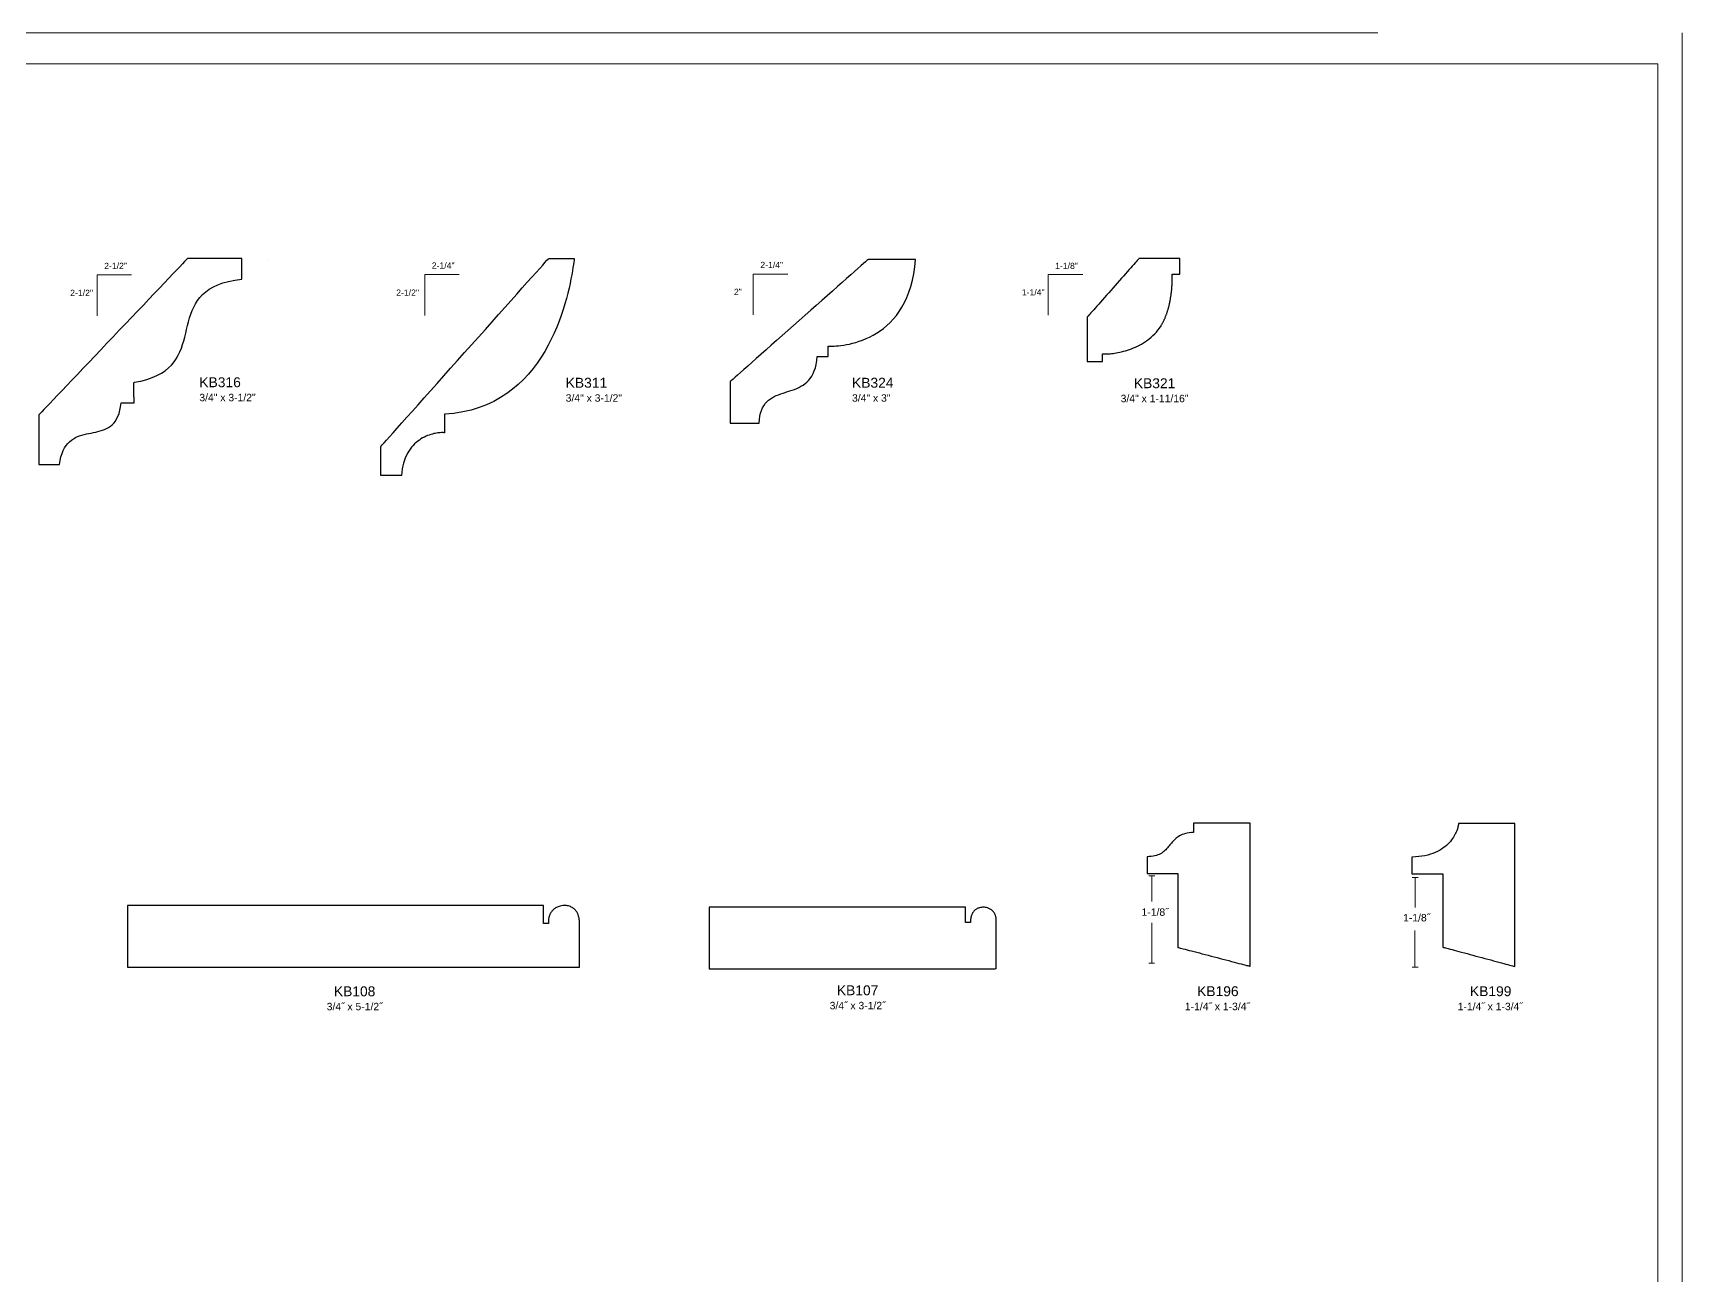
# Model space of a CAD drawing. Extents: x -7.6 to 25.2, y -9.8 to 21.1.
# Drawn here: x 5.2 to 25.2, y 5.99 to 21.06 of the extents above; entities that cross this region are included whole.
import ezdxf

# ---------------------------------------------------------------- set-up
doc = ezdxf.new("R2010")
doc.units = 0
doc.header["$MEASUREMENT"] = 0
doc.layers.add('DO NOT PLOT', color=2, linetype='Continuous', plot=False)
doc.layers.add('LAYER_1', color=7, linetype='Continuous')

# ---------------------------------------------------------------- blocks, each defined once
blk = doc.blocks.new('KB108')
at = {"flags": 128}
blk.add_lwpolyline([(0, 2.742), (0, 2.97), (0, 3.197), (0, 3.421), (0, 3.641), (0, 3.855), (0, 4.062), (0, 4.261), (0, 4.45), (0, 4.627), (0, 4.792), (0, 4.943), (0, 5.078), (0, 5.196), (0, 5.296), (0, 5.376), (0, 5.435), (0, 5.484), (-0.001, 5.484), (-0.005, 5.484), (-0.011, 5.484), (-0.019, 5.484), (-0.03, 5.484), (-0.042, 5.484), (-0.056, 5.484), (-0.071, 5.484), (-0.088, 5.484), (-0.106, 5.484), (-0.125, 5.484), (-0.146, 5.484), (-0.167, 5.484), (-0.189, 5.484), (-0.212, 5.484), (-0.235, 5.484), (-0.258, 5.484), (-0.281, 5.484), (-0.305, 5.484), (-0.328, 5.484), (-0.351, 5.484), (-0.373, 5.484), (-0.395, 5.484), (-0.417, 5.484), (-0.437, 5.484), (-0.456, 5.484), (-0.475, 5.484), (-0.491, 5.484), (-0.507, 5.484), (-0.521, 5.484), (-0.533, 5.484), (-0.543, 5.484), (-0.551, 5.484), (-0.557, 5.484), (-0.561, 5.484), (-0.562, 5.484), (-0.563, 5.484), (-0.564, 5.484), (-0.566, 5.484), (-0.569, 5.484), (-0.572, 5.484), (-0.576, 5.483), (-0.581, 5.483), (-0.586, 5.482), (-0.592, 5.481), (-0.598, 5.48), (-0.604, 5.479), (-0.611, 5.477), (-0.618, 5.475), (-0.625, 5.473), (-0.633, 5.47), (-0.641, 5.467), (-0.648, 5.464), (-0.656, 5.46), (-0.664, 5.456), (-0.672, 5.452), (-0.679, 5.447), (-0.687, 5.441), (-0.694, 5.435), (-0.701, 5.428), (-0.708, 5.421), (-0.715, 5.413), (-0.721, 5.405), (-0.726, 5.396), (-0.731, 5.386), (-0.736, 5.375), (-0.74, 5.364), (-0.744, 5.352), (-0.746, 5.34), (-0.748, 5.326), (-0.75, 5.312), (-0.75, 5.297), (-0.748, 5.281), (-0.746, 5.266), (-0.743, 5.252), (-0.739, 5.239), (-0.735, 5.227), (-0.731, 5.216), (-0.726, 5.205), (-0.72, 5.195), (-0.714, 5.186), (-0.708, 5.178), (-0.701, 5.17), (-0.694, 5.162), (-0.687, 5.156), (-0.68, 5.15), (-0.673, 5.144), (-0.665, 5.139), (-0.658, 5.135), (-0.65, 5.131), (-0.643, 5.127), (-0.636, 5.124), (-0.628, 5.121), (-0.621, 5.119), (-0.614, 5.117), (-0.608, 5.115), (-0.601, 5.113), (-0.595, 5.112), (-0.59, 5.111), (-0.584, 5.111), (-0.58, 5.11), (-0.575, 5.11), (-0.572, 5.109), (-0.568, 5.109), (-0.566, 5.109), (-0.564, 5.109), (-0.563, 5.109), (-0.562, 5.109), (-0.562, 5.109), (-0.562, 5.109), (-0.562, 5.109), (-0.561, 5.109), (-0.561, 5.109), (-0.56, 5.109), (-0.559, 5.109), (-0.559, 5.109), (-0.558, 5.109), (-0.557, 5.109), (-0.556, 5.109), (-0.554, 5.109), (-0.553, 5.109), (-0.552, 5.109), (-0.551, 5.109), (-0.549, 5.109), (-0.548, 5.109), (-0.547, 5.109), (-0.546, 5.109), (-0.544, 5.109), (-0.543, 5.109), (-0.542, 5.109), (-0.541, 5.109), (-0.539, 5.109), (-0.538, 5.109), (-0.537, 5.109), (-0.536, 5.109), (-0.535, 5.109), (-0.534, 5.109), (-0.534, 5.109), (-0.533, 5.109), (-0.532, 5.109), (-0.532, 5.109), (-0.532, 5.109), (-0.531, 5.109), (-0.531, 5.109), (-0.531, 5.109), (-0.531, 5.109), (-0.531, 5.108), (-0.531, 5.107), (-0.531, 5.106), (-0.531, 5.104), (-0.531, 5.103), (-0.531, 5.101), (-0.531, 5.099), (-0.531, 5.097), (-0.531, 5.095), (-0.531, 5.093), (-0.531, 5.091), (-0.531, 5.088), (-0.531, 5.086), (-0.531, 5.083), (-0.531, 5.08), (-0.531, 5.078), (-0.531, 5.075), (-0.531, 5.073), (-0.531, 5.07), (-0.531, 5.068), (-0.531, 5.065), (-0.531, 5.063), (-0.531, 5.061), (-0.531, 5.058), (-0.531, 5.056), (-0.531, 5.054), (-0.531, 5.053), (-0.531, 5.051), (-0.531, 5.05), (-0.531, 5.049), (-0.531, 5.048), (-0.531, 5.047), (-0.531, 5.047), (-0.531, 5.047), (-0.532, 5.047), (-0.533, 5.047), (-0.536, 5.047), (-0.539, 5.047), (-0.543, 5.047), (-0.547, 5.047), (-0.553, 5.047), (-0.559, 5.047), (-0.565, 5.047), (-0.572, 5.047), (-0.58, 5.047), (-0.588, 5.047), (-0.596, 5.047), (-0.605, 5.047), (-0.614, 5.047), (-0.622, 5.047), (-0.631, 5.047), (-0.641, 5.047), (-0.65, 5.047), (-0.659, 5.047), (-0.668, 5.047), (-0.676, 5.047), (-0.685, 5.047), (-0.693, 5.047), (-0.701, 5.047), (-0.709, 5.047), (-0.716, 5.047), (-0.722, 5.047), (-0.728, 5.047), (-0.734, 5.047), (-0.738, 5.047), (-0.742, 5.047), (-0.746, 5.047), (-0.748, 5.047), (-0.749, 5.047), (-0.75, 5.047), (-0.75, 5.035), (-0.75, 5.002), (-0.75, 4.947), (-0.75, 4.874), (-0.75, 4.782), (-0.75, 4.673), (-0.75, 4.548), (-0.75, 4.41), (-0.75, 4.258), (-0.75, 4.095), (-0.75, 3.921), (-0.75, 3.738), (-0.75, 3.548), (-0.75, 3.351), (-0.75, 3.148), (-0.75, 2.942), (-0.75, 2.733), (-0.75, 2.523), (-0.75, 2.313), (-0.75, 2.104), (-0.75, 1.898), (-0.75, 1.696), (-0.75, 1.499), (-0.75, 1.308), (-0.75, 1.126), (-0.75, 0.952), (-0.75, 0.789), (-0.75, 0.637), (-0.75, 0.498), (-0.75, 0.374), (-0.75, 0.265), (-0.75, 0.173), (-0.75, 0.099), (-0.75, 0.045), (-0.75, 0.011), (-0.75, 0), (-0.748, 0), (-0.743, 0), (-0.735, 0), (-0.724, 0), (-0.711, 0), (-0.694, 0), (-0.676, 0), (-0.655, 0), (-0.633, 0), (-0.609, 0), (-0.583, 0), (-0.556, 0), (-0.527, 0), (-0.498, 0), (-0.468, 0), (-0.437, 0), (-0.406, 0), (-0.375, 0), (-0.344, 0), (-0.313, 0), (-0.282, 0), (-0.252, 0), (-0.223, 0), (-0.194, 0), (-0.167, 0), (-0.141, 0), (-0.117, 0), (-0.095, 0), (-0.074, 0), (-0.056, 0), (-0.039, 0), (-0.026, 0), (-0.015, 0), (-0.007, 0), (-0.002, 0), (0, 0), (0, 0.012), (0, 0.049), (0, 0.108), (0, 0.188), (0, 0.288), (0, 0.406), (0, 0.541), (0, 0.692), (0, 0.857), (0, 1.034), (0, 1.223), (0, 1.422), (0, 1.629), (0, 1.843), (0, 2.063), (0, 2.287), (0, 2.514)], close=True, dxfattribs=at)
blk = doc.blocks.new('KB107')
at = {"flags": 128}
blk.add_lwpolyline([(0, 3.484), (-0.001, 3.484), (-0.005, 3.484), (-0.012, 3.484), (-0.02, 3.484), (-0.031, 3.484), (-0.044, 3.484), (-0.059, 3.484), (-0.075, 3.484), (-0.093, 3.484), (-0.112, 3.484), (-0.132, 3.484), (-0.154, 3.484), (-0.176, 3.484), (-0.2, 3.484), (-0.223, 3.484), (-0.248, 3.484), (-0.272, 3.484), (-0.297, 3.484), (-0.322, 3.484), (-0.346, 3.484), (-0.37, 3.484), (-0.394, 3.484), (-0.417, 3.484), (-0.44, 3.484), (-0.461, 3.484), (-0.482, 3.484), (-0.501, 3.484), (-0.519, 3.484), (-0.535, 3.484), (-0.55, 3.484), (-0.563, 3.484), (-0.573, 3.484), (-0.582, 3.484), (-0.588, 3.484), (-0.592, 3.484), (-0.594, 3.484), (-0.594, 3.484), (-0.595, 3.484), (-0.597, 3.484), (-0.599, 3.484), (-0.601, 3.484), (-0.605, 3.484), (-0.608, 3.483), (-0.612, 3.483), (-0.617, 3.482), (-0.622, 3.481), (-0.627, 3.48), (-0.632, 3.479), (-0.638, 3.477), (-0.644, 3.476), (-0.65, 3.473), (-0.656, 3.471), (-0.662, 3.468), (-0.668, 3.465), (-0.675, 3.462), (-0.681, 3.458), (-0.687, 3.454), (-0.693, 3.449), (-0.699, 3.444), (-0.705, 3.439), (-0.711, 3.433), (-0.716, 3.426), (-0.721, 3.419), (-0.726, 3.411), (-0.731, 3.403), (-0.735, 3.394), (-0.739, 3.385), (-0.742, 3.375), (-0.745, 3.364), (-0.747, 3.353), (-0.749, 3.341), (-0.75, 3.328), (-0.749, 3.315), (-0.747, 3.303), (-0.745, 3.291), (-0.743, 3.281), (-0.739, 3.271), (-0.736, 3.261), (-0.732, 3.252), (-0.727, 3.244), (-0.722, 3.237), (-0.717, 3.229), (-0.712, 3.223), (-0.706, 3.217), (-0.7, 3.211), (-0.694, 3.206), (-0.688, 3.202), (-0.682, 3.197), (-0.675, 3.194), (-0.669, 3.19), (-0.663, 3.187), (-0.656, 3.185), (-0.65, 3.182), (-0.644, 3.18), (-0.638, 3.178), (-0.633, 3.177), (-0.627, 3.176), (-0.622, 3.175), (-0.617, 3.174), (-0.613, 3.173), (-0.608, 3.173), (-0.605, 3.172), (-0.602, 3.172), (-0.599, 3.172), (-0.597, 3.172), (-0.595, 3.172), (-0.594, 3.172), (-0.594, 3.172), (-0.594, 3.172), (-0.593, 3.172), (-0.593, 3.172), (-0.593, 3.172), (-0.592, 3.172), (-0.591, 3.172), (-0.591, 3.172), (-0.59, 3.172), (-0.589, 3.172), (-0.588, 3.172), (-0.587, 3.172), (-0.586, 3.172), (-0.584, 3.172), (-0.583, 3.172), (-0.582, 3.172), (-0.581, 3.172), (-0.579, 3.172), (-0.578, 3.172), (-0.577, 3.172), (-0.576, 3.172), (-0.574, 3.172), (-0.573, 3.172), (-0.572, 3.172), (-0.571, 3.172), (-0.569, 3.172), (-0.568, 3.172), (-0.567, 3.172), (-0.566, 3.172), (-0.566, 3.172), (-0.565, 3.172), (-0.564, 3.172), (-0.564, 3.172), (-0.563, 3.172), (-0.563, 3.172), (-0.563, 3.172), (-0.562, 3.172), (-0.562, 3.172), (-0.562, 3.171), (-0.562, 3.17), (-0.562, 3.17), (-0.562, 3.168), (-0.562, 3.167), (-0.562, 3.166), (-0.562, 3.164), (-0.562, 3.162), (-0.562, 3.16), (-0.562, 3.158), (-0.562, 3.155), (-0.562, 3.153), (-0.562, 3.151), (-0.562, 3.148), (-0.562, 3.146), (-0.562, 3.143), (-0.562, 3.14), (-0.562, 3.138), (-0.562, 3.135), (-0.562, 3.133), (-0.562, 3.13), (-0.562, 3.128), (-0.562, 3.125), (-0.562, 3.123), (-0.562, 3.121), (-0.562, 3.119), (-0.562, 3.117), (-0.562, 3.115), (-0.562, 3.114), (-0.562, 3.112), (-0.562, 3.111), (-0.562, 3.11), (-0.562, 3.11), (-0.562, 3.109), (-0.562, 3.109), (-0.563, 3.109), (-0.564, 3.109), (-0.566, 3.109), (-0.569, 3.109), (-0.572, 3.109), (-0.576, 3.109), (-0.581, 3.109), (-0.586, 3.109), (-0.592, 3.109), (-0.598, 3.109), (-0.604, 3.109), (-0.611, 3.109), (-0.618, 3.109), (-0.625, 3.109), (-0.633, 3.109), (-0.641, 3.109), (-0.648, 3.109), (-0.656, 3.109), (-0.664, 3.109), (-0.672, 3.109), (-0.679, 3.109), (-0.687, 3.109), (-0.694, 3.109), (-0.701, 3.109), (-0.708, 3.109), (-0.715, 3.109), (-0.721, 3.109), (-0.726, 3.109), (-0.731, 3.109), (-0.736, 3.109), (-0.74, 3.109), (-0.744, 3.109), (-0.746, 3.109), (-0.748, 3.109), (-0.75, 3.109), (-0.75, 3.109), (-0.75, 3.102), (-0.75, 3.081), (-0.75, 3.048), (-0.75, 3.003), (-0.75, 2.946), (-0.75, 2.879), (-0.75, 2.802), (-0.75, 2.717), (-0.75, 2.623), (-0.75, 2.523), (-0.75, 2.416), (-0.75, 2.303), (-0.75, 2.186), (-0.75, 2.064), (-0.75, 1.94), (-0.75, 1.813), (-0.75, 1.684), (-0.75, 1.555), (-0.75, 1.425), (-0.75, 1.297), (-0.75, 1.17), (-0.75, 1.045), (-0.75, 0.924), (-0.75, 0.806), (-0.75, 0.693), (-0.75, 0.586), (-0.75, 0.486), (-0.75, 0.392), (-0.75, 0.307), (-0.75, 0.23), (-0.75, 0.163), (-0.75, 0.107), (-0.75, 0.061), (-0.75, 0.028), (-0.75, 0.007), (-0.75, 0), (-0.748, 0), (-0.743, 0), (-0.735, 0), (-0.724, 0), (-0.711, 0), (-0.694, 0), (-0.676, 0), (-0.655, 0), (-0.633, 0), (-0.608, 0), (-0.583, 0), (-0.556, 0), (-0.527, 0), (-0.498, 0), (-0.468, 0), (-0.437, 0), (-0.406, 0), (-0.375, 0), (-0.344, 0), (-0.313, 0), (-0.282, 0), (-0.252, 0), (-0.223, 0), (-0.194, 0), (-0.167, 0), (-0.141, 0), (-0.117, 0), (-0.095, 0), (-0.074, 0), (-0.056, 0), (-0.039, 0), (-0.026, 0), (-0.015, 0), (-0.007, 0), (-0.002, 0), (0, 0), (0, 0.008), (0, 0.031), (0, 0.069), (0, 0.119), (0, 0.183), (0, 0.258), (0, 0.344), (0, 0.44), (0, 0.544), (0, 0.657), (0, 0.777), (0, 0.903), (0, 1.035), (0, 1.171), (0, 1.311), (0, 1.453), (0, 1.597), (0, 1.742), (0, 1.887), (0, 2.031), (0, 2.174), (0, 2.313), (0, 2.449), (0, 2.581), (0, 2.707), (0, 2.827), (0, 2.94), (0, 3.044), (0, 3.14), (0, 3.226), (0, 3.301), (0, 3.365), (0, 3.416), (0, 3.453), (0, 3.476)], dxfattribs=at)
blk = doc.blocks.new('KB196')
at = {"flags": 128}
blk.add_lwpolyline([(0, -1.608), (0, -1.565), (0, -1.518), (0, -1.465), (0, -1.409), (0, -1.349), (0, -1.286), (0, -1.221), (0, -1.153), (0, -1.083), (0, -1.012), (0, -0.941), (0, -0.868), (0, -0.796), (0, -0.724), (0, -0.653), (0, -0.584), (0, -0.516), (0, -0.45), (0, -0.387), (0, -0.328), (0, -0.271), (0, -0.219), (0, -0.171), (0, -0.129), (0, -0.091), (0, -0.06), (0, -0.034), (0, -0.015), (0, -0.004), (0, 0), (-0.002, 0), (-0.006, 0), (-0.014, 0), (-0.024, 0), (-0.036, 0), (-0.051, 0), (-0.068, 0), (-0.087, 0), (-0.107, 0), (-0.13, 0), (-0.153, 0), (-0.178, 0), (-0.204, 0), (-0.231, 0), (-0.258, 0), (-0.286, 0), (-0.315, 0), (-0.343, 0), (-0.372, 0), (-0.4, 0), (-0.428, 0), (-0.456, 0), (-0.483, 0), (-0.509, 0), (-0.534, 0), (-0.557, 0), (-0.579, 0), (-0.6, 0), (-0.619, 0), (-0.636, 0), (-0.651, 0), (-0.663, 0), (-0.673, 0), (-0.681, 0), (-0.685, 0), (-0.687, 0), (-0.687, 0), (-0.687, -0.001), (-0.687, -0.002), (-0.687, -0.004), (-0.687, -0.006), (-0.687, -0.008), (-0.687, -0.011), (-0.687, -0.014), (-0.687, -0.018), (-0.687, -0.021), (-0.687, -0.025), (-0.687, -0.029), (-0.687, -0.034), (-0.687, -0.038), (-0.687, -0.043), (-0.687, -0.047), (-0.687, -0.052), (-0.687, -0.057), (-0.687, -0.061), (-0.687, -0.066), (-0.687, -0.071), (-0.687, -0.075), (-0.687, -0.08), (-0.687, -0.084), (-0.687, -0.088), (-0.687, -0.092), (-0.687, -0.096), (-0.687, -0.099), (-0.687, -0.102), (-0.687, -0.105), (-0.687, -0.107), (-0.687, -0.109), (-0.687, -0.111), (-0.687, -0.112), (-0.687, -0.113), (-0.687, -0.113), (-0.714, -0.115), (-0.739, -0.118), (-0.763, -0.122), (-0.785, -0.127), (-0.805, -0.133), (-0.824, -0.139), (-0.841, -0.147), (-0.857, -0.155), (-0.872, -0.164), (-0.886, -0.174), (-0.899, -0.184), (-0.912, -0.195), (-0.923, -0.206), (-0.934, -0.217), (-0.945, -0.229), (-0.955, -0.241), (-0.965, -0.253), (-0.975, -0.265), (-0.985, -0.277), (-0.994, -0.288), (-1.004, -0.3), (-1.015, -0.312), (-1.025, -0.323), (-1.036, -0.333), (-1.048, -0.344), (-1.061, -0.353), (-1.074, -0.363), (-1.088, -0.371), (-1.104, -0.379), (-1.12, -0.386), (-1.138, -0.392), (-1.157, -0.397), (-1.178, -0.401), (-1.2, -0.404), (-1.224, -0.406), (-1.25, -0.407), (-1.25, -0.407), (-1.25, -0.408), (-1.25, -0.411), (-1.25, -0.414), (-1.25, -0.417), (-1.25, -0.422), (-1.25, -0.427), (-1.25, -0.432), (-1.25, -0.438), (-1.25, -0.445), (-1.25, -0.452), (-1.25, -0.459), (-1.25, -0.467), (-1.25, -0.475), (-1.25, -0.483), (-1.25, -0.491), (-1.25, -0.5), (-1.25, -0.508), (-1.25, -0.517), (-1.25, -0.525), (-1.25, -0.534), (-1.25, -0.542), (-1.25, -0.55), (-1.25, -0.557), (-1.25, -0.565), (-1.25, -0.572), (-1.25, -0.578), (-1.25, -0.584), (-1.25, -0.59), (-1.25, -0.595), (-1.25, -0.599), (-1.25, -0.603), (-1.25, -0.606), (-1.25, -0.608), (-1.25, -0.61), (-1.25, -0.61), (-1.249, -0.61), (-1.247, -0.61), (-1.243, -0.61), (-1.237, -0.61), (-1.23, -0.61), (-1.222, -0.61), (-1.213, -0.61), (-1.203, -0.61), (-1.192, -0.61), (-1.18, -0.61), (-1.167, -0.61), (-1.153, -0.61), (-1.139, -0.61), (-1.125, -0.61), (-1.11, -0.61), (-1.094, -0.61), (-1.079, -0.61), (-1.063, -0.61), (-1.048, -0.61), (-1.032, -0.61), (-1.017, -0.61), (-1.002, -0.61), (-0.988, -0.61), (-0.973, -0.61), (-0.96, -0.61), (-0.947, -0.61), (-0.935, -0.61), (-0.924, -0.61), (-0.914, -0.61), (-0.904, -0.61), (-0.896, -0.61), (-0.889, -0.61), (-0.884, -0.61), (-0.88, -0.61), (-0.878, -0.61), (-0.877, -0.61), (-0.877, -0.612), (-0.877, -0.618), (-0.877, -0.628), (-0.877, -0.641), (-0.877, -0.657), (-0.877, -0.676), (-0.877, -0.699), (-0.877, -0.723), (-0.877, -0.75), (-0.877, -0.779), (-0.877, -0.81), (-0.877, -0.842), (-0.877, -0.876), (-0.877, -0.911), (-0.877, -0.947), (-0.877, -0.984), (-0.877, -1.021), (-0.877, -1.058), (-0.877, -1.096), (-0.877, -1.133), (-0.877, -1.169), (-0.877, -1.205), (-0.877, -1.24), (-0.877, -1.274), (-0.877, -1.307), (-0.877, -1.338), (-0.877, -1.367), (-0.877, -1.394), (-0.877, -1.418), (-0.877, -1.44), (-0.877, -1.46), (-0.877, -1.476), (-0.877, -1.489), (-0.877, -1.499), (-0.877, -1.505), (-0.877, -1.507), (-0.875, -1.507), (-0.869, -1.509), (-0.859, -1.511), (-0.847, -1.515), (-0.831, -1.519), (-0.812, -1.524), (-0.79, -1.529), (-0.766, -1.536), (-0.74, -1.543), (-0.711, -1.55), (-0.681, -1.558), (-0.649, -1.566), (-0.616, -1.575), (-0.582, -1.584), (-0.547, -1.593), (-0.511, -1.603), (-0.475, -1.612), (-0.438, -1.622), (-0.402, -1.631), (-0.366, -1.641), (-0.33, -1.65), (-0.295, -1.659), (-0.26, -1.668), (-0.227, -1.677), (-0.196, -1.685), (-0.165, -1.693), (-0.137, -1.701), (-0.111, -1.708), (-0.087, -1.714), (-0.065, -1.72), (-0.046, -1.725), (-0.03, -1.729), (-0.017, -1.732), (-0.008, -1.735), (-0.002, -1.736), (0, -1.737), (0, -1.733), (0, -1.721), (0, -1.702), (0, -1.677), (0, -1.645)], close=True, dxfattribs=at)
blk = doc.blocks.new('KB199')
at = {"flags": 128}
blk.add_lwpolyline([(0, -0.723), (0, -0.652), (0, -0.583), (0, -0.515), (0, -0.449), (0, -0.387), (0, -0.327), (0, -0.271), (0, -0.219), (0, -0.171), (0, -0.128), (0, -0.091), (0, -0.059), (0, -0.034), (0, -0.015), (0, -0.004), (0, 0), (-0.002, 0), (-0.006, 0), (-0.013, 0), (-0.023, 0), (-0.036, 0), (-0.051, 0), (-0.067, 0), (-0.086, 0), (-0.107, 0), (-0.129, 0), (-0.152, 0), (-0.177, 0), (-0.203, 0), (-0.23, 0), (-0.257, 0), (-0.285, 0), (-0.313, 0), (-0.342, 0), (-0.37, 0), (-0.398, 0), (-0.426, 0), (-0.454, 0), (-0.48, 0), (-0.506, 0), (-0.531, 0), (-0.554, 0), (-0.577, 0), (-0.597, 0), (-0.616, 0), (-0.633, 0), (-0.647, 0), (-0.66, 0), (-0.67, 0), (-0.677, 0), (-0.682, 0), (-0.683, 0), (-0.683, -0.001), (-0.684, -0.004), (-0.684, -0.008), (-0.685, -0.014), (-0.687, -0.021), (-0.689, -0.029), (-0.691, -0.039), (-0.694, -0.05), (-0.698, -0.062), (-0.702, -0.075), (-0.707, -0.088), (-0.713, -0.103), (-0.72, -0.118), (-0.728, -0.133), (-0.737, -0.149), (-0.746, -0.166), (-0.757, -0.182), (-0.769, -0.199), (-0.783, -0.216), (-0.797, -0.232), (-0.813, -0.249), (-0.83, -0.265), (-0.849, -0.281), (-0.869, -0.296), (-0.891, -0.311), (-0.914, -0.325), (-0.939, -0.338), (-0.966, -0.351), (-0.995, -0.362), (-1.025, -0.372), (-1.058, -0.382), (-1.092, -0.39), (-1.128, -0.396), (-1.167, -0.401), (-1.207, -0.405), (-1.25, -0.407), (-1.25, -0.407), (-1.25, -0.408), (-1.25, -0.411), (-1.25, -0.414), (-1.25, -0.417), (-1.25, -0.422), (-1.25, -0.427), (-1.25, -0.432), (-1.25, -0.438), (-1.25, -0.445), (-1.25, -0.452), (-1.25, -0.459), (-1.25, -0.467), (-1.25, -0.475), (-1.25, -0.483), (-1.25, -0.491), (-1.25, -0.5), (-1.25, -0.508), (-1.25, -0.517), (-1.25, -0.525), (-1.25, -0.534), (-1.25, -0.542), (-1.25, -0.55), (-1.25, -0.557), (-1.25, -0.565), (-1.25, -0.572), (-1.25, -0.578), (-1.25, -0.584), (-1.25, -0.59), (-1.25, -0.595), (-1.25, -0.599), (-1.25, -0.603), (-1.25, -0.606), (-1.25, -0.608), (-1.25, -0.61), (-1.25, -0.61), (-1.249, -0.61), (-1.247, -0.61), (-1.243, -0.61), (-1.237, -0.61), (-1.23, -0.61), (-1.222, -0.61), (-1.213, -0.61), (-1.202, -0.61), (-1.191, -0.61), (-1.179, -0.61), (-1.166, -0.61), (-1.152, -0.61), (-1.138, -0.61), (-1.123, -0.61), (-1.108, -0.61), (-1.093, -0.61), (-1.077, -0.61), (-1.062, -0.61), (-1.046, -0.61), (-1.03, -0.61), (-1.015, -0.61), (-1, -0.61), (-0.985, -0.61), (-0.971, -0.61), (-0.957, -0.61), (-0.944, -0.61), (-0.932, -0.61), (-0.921, -0.61), (-0.911, -0.61), (-0.901, -0.61), (-0.893, -0.61), (-0.886, -0.61), (-0.881, -0.61), (-0.877, -0.61), (-0.874, -0.61), (-0.873, -0.61), (-0.873, -0.612), (-0.873, -0.618), (-0.873, -0.628), (-0.873, -0.641), (-0.873, -0.657), (-0.873, -0.676), (-0.873, -0.698), (-0.873, -0.722), (-0.873, -0.749), (-0.873, -0.778), (-0.873, -0.809), (-0.873, -0.841), (-0.873, -0.874), (-0.873, -0.909), (-0.873, -0.945), (-0.873, -0.981), (-0.873, -1.018), (-0.873, -1.055), (-0.873, -1.092), (-0.873, -1.129), (-0.873, -1.165), (-0.873, -1.201), (-0.873, -1.236), (-0.873, -1.269), (-0.873, -1.301), (-0.873, -1.332), (-0.873, -1.361), (-0.873, -1.388), (-0.873, -1.412), (-0.873, -1.434), (-0.873, -1.453), (-0.873, -1.469), (-0.873, -1.482), (-0.873, -1.492), (-0.873, -1.498), (-0.873, -1.5), (-0.871, -1.501), (-0.866, -1.502), (-0.856, -1.505), (-0.843, -1.508), (-0.827, -1.512), (-0.809, -1.517), (-0.787, -1.523), (-0.763, -1.529), (-0.737, -1.536), (-0.709, -1.544), (-0.679, -1.552), (-0.647, -1.56), (-0.614, -1.569), (-0.58, -1.578), (-0.545, -1.588), (-0.509, -1.597), (-0.473, -1.607), (-0.437, -1.617), (-0.4, -1.626), (-0.364, -1.636), (-0.329, -1.646), (-0.294, -1.655), (-0.259, -1.664), (-0.226, -1.673), (-0.195, -1.681), (-0.165, -1.689), (-0.136, -1.697), (-0.11, -1.704), (-0.086, -1.71), (-0.065, -1.716), (-0.046, -1.721), (-0.03, -1.725), (-0.017, -1.729), (-0.008, -1.731), (-0.002, -1.733), (0, -1.733), (0, -1.729), (0, -1.718), (0, -1.699), (0, -1.674), (0, -1.642), (0, -1.605), (0, -1.562), (0, -1.515), (0, -1.462), (0, -1.406), (0, -1.347), (0, -1.284), (0, -1.218), (0, -1.151), (0, -1.081), (0, -1.011), (0, -0.939), (0, -0.867), (0, -0.795)], close=True, dxfattribs=at)
blk = doc.blocks.new('KB316')
at = {"flags": 128}
blk.add_lwpolyline([(2.464, 1.903), (2.462, 1.903), (2.458, 1.903), (2.451, 1.903), (2.441, 1.903), (2.429, 1.903), (2.415, 1.903), (2.399, 1.903), (2.38, 1.903), (2.361, 1.903), (2.339, 1.903), (2.317, 1.903), (2.293, 1.903), (2.268, 1.903), (2.242, 1.903), (2.216, 1.903), (2.189, 1.903), (2.162, 1.903), (2.134, 1.903), (2.107, 1.903), (2.079, 1.903), (2.052, 1.903), (2.026, 1.903), (2, 1.903), (1.975, 1.903), (1.952, 1.903), (1.929, 1.903), (1.908, 1.903), (1.888, 1.903), (1.87, 1.903), (1.853, 1.903), (1.839, 1.903), (1.827, 1.903), (1.818, 1.903), (1.81, 1.903), (1.806, 1.903), (1.805, 1.903), (1.8, 1.899), (1.788, 1.886), (1.769, 1.866), (1.743, 1.838), (1.71, 1.803), (1.671, 1.762), (1.626, 1.716), (1.577, 1.663), (1.523, 1.606), (1.464, 1.545), (1.402, 1.48), (1.337, 1.411), (1.269, 1.339), (1.198, 1.265), (1.126, 1.189), (1.052, 1.112), (0.977, 1.033), (0.902, 0.954), (0.827, 0.875), (0.753, 0.797), (0.679, 0.719), (0.606, 0.643), (0.536, 0.569), (0.468, 0.497), (0.402, 0.429), (0.34, 0.363), (0.282, 0.302), (0.228, 0.245), (0.178, 0.193), (0.134, 0.146), (0.095, 0.105), (0.062, 0.07), (0.036, 0.043), (0.016, 0.022), (0.004, 0.01), (0, 0.005), (0, 0.004), (0, 0), (0, -0.006), (0, -0.015), (0, -0.026), (0, -0.039), (0, -0.054), (0, -0.071), (0, -0.089), (0, -0.108), (0, -0.129), (0, -0.151), (0, -0.174), (0, -0.197), (0, -0.221), (0, -0.246), (0, -0.271), (0, -0.296), (0, -0.321), (0, -0.346), (0, -0.37), (0, -0.395), (0, -0.418), (0, -0.441), (0, -0.463), (0, -0.483), (0, -0.503), (0, -0.521), (0, -0.538), (0, -0.552), (0, -0.565), (0, -0.576), (0, -0.585), (0, -0.592), (0, -0.596), (0, -0.597), (0.001, -0.597), (0.002, -0.597), (0.005, -0.597), (0.009, -0.597), (0.013, -0.597), (0.019, -0.597), (0.025, -0.597), (0.032, -0.597), (0.039, -0.597), (0.047, -0.597), (0.056, -0.597), (0.065, -0.597), (0.074, -0.597), (0.084, -0.597), (0.094, -0.597), (0.104, -0.597), (0.115, -0.597), (0.125, -0.597), (0.135, -0.597), (0.146, -0.597), (0.156, -0.597), (0.166, -0.597), (0.176, -0.597), (0.185, -0.597), (0.194, -0.597), (0.203, -0.597), (0.211, -0.597), (0.218, -0.597), (0.225, -0.597), (0.231, -0.597), (0.237, -0.597), (0.241, -0.597), (0.245, -0.597), (0.248, -0.597), (0.249, -0.597), (0.25, -0.597), (0.259, -0.547), (0.269, -0.502), (0.282, -0.462), (0.297, -0.426), (0.314, -0.394), (0.332, -0.365), (0.352, -0.34), (0.373, -0.319), (0.396, -0.3), (0.42, -0.284), (0.444, -0.27), (0.47, -0.258), (0.496, -0.248), (0.523, -0.239), (0.551, -0.232), (0.579, -0.225), (0.607, -0.219), (0.635, -0.214), (0.663, -0.208), (0.691, -0.203), (0.718, -0.196), (0.745, -0.189), (0.772, -0.181), (0.797, -0.172), (0.822, -0.16), (0.846, -0.147), (0.869, -0.132), (0.89, -0.114), (0.91, -0.093), (0.929, -0.07), (0.945, -0.043), (0.961, -0.012), (0.974, 0.023), (0.985, 0.062), (0.993, 0.105), (1, 0.153), (1, 0.153), (1.001, 0.153), (1.003, 0.153), (1.005, 0.153), (1.008, 0.153), (1.012, 0.153), (1.015, 0.153), (1.02, 0.153), (1.024, 0.153), (1.029, 0.153), (1.035, 0.153), (1.04, 0.153), (1.046, 0.153), (1.052, 0.153), (1.059, 0.153), (1.065, 0.153), (1.071, 0.153), (1.078, 0.153), (1.084, 0.153), (1.091, 0.153), (1.097, 0.153), (1.104, 0.153), (1.11, 0.153), (1.116, 0.153), (1.121, 0.153), (1.127, 0.153), (1.132, 0.153), (1.136, 0.153), (1.141, 0.153), (1.144, 0.153), (1.148, 0.153), (1.151, 0.153), (1.153, 0.153), (1.155, 0.153), (1.156, 0.153), (1.156, 0.153), (1.156, 0.154), (1.156, 0.155), (1.156, 0.158), (1.156, 0.162), (1.156, 0.166), (1.156, 0.172), (1.156, 0.178), (1.156, 0.185), (1.156, 0.192), (1.156, 0.2), (1.156, 0.209), (1.156, 0.218), (1.155, 0.228), (1.155, 0.237), (1.155, 0.247), (1.155, 0.258), (1.155, 0.268), (1.155, 0.278), (1.155, 0.289), (1.155, 0.299), (1.155, 0.309), (1.155, 0.319), (1.155, 0.329), (1.155, 0.339), (1.155, 0.348), (1.155, 0.356), (1.155, 0.364), (1.155, 0.372), (1.155, 0.378), (1.155, 0.385), (1.155, 0.39), (1.155, 0.394), (1.156, 0.398), (1.156, 0.4), (1.156, 0.402), (1.156, 0.402), (1.237, 0.417), (1.31, 0.436), (1.376, 0.458), (1.434, 0.483), (1.487, 0.511), (1.533, 0.542), (1.574, 0.575), (1.61, 0.611), (1.641, 0.648), (1.668, 0.688), (1.692, 0.729), (1.712, 0.771), (1.73, 0.815), (1.745, 0.86), (1.759, 0.905), (1.771, 0.951), (1.783, 0.998), (1.794, 1.044), (1.806, 1.091), (1.817, 1.137), (1.83, 1.182), (1.845, 1.227), (1.861, 1.271), (1.88, 1.313), (1.901, 1.355), (1.926, 1.394), (1.955, 1.432), (1.988, 1.468), (2.026, 1.501), (2.069, 1.532), (2.118, 1.56), (2.173, 1.585), (2.235, 1.608), (2.303, 1.626), (2.379, 1.642), (2.464, 1.653), (2.464, 1.653), (2.464, 1.655), (2.464, 1.658), (2.464, 1.661), (2.464, 1.666), (2.464, 1.671), (2.464, 1.678), (2.464, 1.684), (2.464, 1.692), (2.464, 1.7), (2.464, 1.709), (2.464, 1.718), (2.464, 1.727), (2.464, 1.737), (2.464, 1.747), (2.464, 1.757), (2.464, 1.768), (2.464, 1.778), (2.464, 1.788), (2.464, 1.799), (2.464, 1.809), (2.464, 1.819), (2.464, 1.829), (2.464, 1.838), (2.464, 1.847), (2.464, 1.856), (2.464, 1.864), (2.464, 1.871), (2.464, 1.878), (2.464, 1.884), (2.464, 1.89), (2.464, 1.894), (2.464, 1.898), (2.464, 1.901), (2.464, 1.902)], dxfattribs=at)
blk = doc.blocks.new('KB311')
at = {"flags": 128}
blk.add_lwpolyline([(1.102, 1.236), (1.186, 1.33), (1.269, 1.423), (1.351, 1.515), (1.43, 1.604), (1.507, 1.69), (1.581, 1.773), (1.651, 1.851), (1.716, 1.925), (1.778, 1.994), (1.833, 2.056), (1.884, 2.112), (1.928, 2.162), (1.965, 2.203), (1.994, 2.237), (2.016, 2.261), (2.03, 2.276), (2.034, 2.281), (2.035, 2.281), (2.037, 2.281), (2.04, 2.281), (2.045, 2.281), (2.051, 2.281), (2.058, 2.281), (2.065, 2.281), (2.074, 2.281), (2.083, 2.281), (2.093, 2.281), (2.104, 2.281), (2.115, 2.281), (2.127, 2.281), (2.139, 2.281), (2.152, 2.281), (2.165, 2.281), (2.178, 2.281), (2.191, 2.281), (2.204, 2.281), (2.217, 2.281), (2.229, 2.281), (2.242, 2.281), (2.254, 2.281), (2.266, 2.281), (2.277, 2.281), (2.288, 2.281), (2.298, 2.281), (2.308, 2.281), (2.316, 2.281), (2.324, 2.281), (2.331, 2.281), (2.336, 2.281), (2.341, 2.281), (2.344, 2.281), (2.346, 2.281), (2.347, 2.281), (2.345, 2.263), (2.341, 2.239), (2.337, 2.209), (2.332, 2.173), (2.325, 2.132), (2.317, 2.086), (2.308, 2.035), (2.297, 1.981), (2.284, 1.923), (2.27, 1.862), (2.253, 1.798), (2.235, 1.731), (2.214, 1.663), (2.19, 1.592), (2.164, 1.521), (2.136, 1.448), (2.104, 1.375), (2.069, 1.302), (2.032, 1.229), (1.991, 1.156), (1.946, 1.085), (1.898, 1.014), (1.847, 0.946), (1.791, 0.88), (1.732, 0.816), (1.668, 0.755), (1.6, 0.698), (1.528, 0.644), (1.451, 0.595), (1.37, 0.549), (1.284, 0.509), (1.192, 0.474), (1.096, 0.444), (0.995, 0.421), (0.888, 0.403), (0.775, 0.393), (0.775, 0.393), (0.775, 0.391), (0.775, 0.389), (0.775, 0.385), (0.775, 0.381), (0.775, 0.376), (0.775, 0.371), (0.775, 0.365), (0.775, 0.358), (0.775, 0.35), (0.775, 0.343), (0.775, 0.334), (0.775, 0.326), (0.775, 0.317), (0.775, 0.308), (0.775, 0.299), (0.775, 0.289), (0.775, 0.28), (0.775, 0.27), (0.775, 0.261), (0.775, 0.252), (0.775, 0.243), (0.775, 0.234), (0.775, 0.225), (0.775, 0.217), (0.775, 0.209), (0.775, 0.202), (0.775, 0.195), (0.775, 0.189), (0.775, 0.183), (0.775, 0.178), (0.775, 0.174), (0.775, 0.171), (0.775, 0.168), (0.775, 0.167), (0.775, 0.166), (0.77, 0.168), (0.764, 0.169), (0.756, 0.17), (0.746, 0.17), (0.735, 0.17), (0.722, 0.169), (0.709, 0.168), (0.694, 0.167), (0.678, 0.164), (0.662, 0.161), (0.644, 0.158), (0.626, 0.153), (0.607, 0.148), (0.588, 0.141), (0.569, 0.134), (0.549, 0.125), (0.529, 0.116), (0.508, 0.105), (0.488, 0.093), (0.468, 0.08), (0.449, 0.065), (0.429, 0.049), (0.41, 0.032), (0.392, 0.013), (0.374, -0.007), (0.357, -0.029), (0.341, -0.053), (0.326, -0.078), (0.311, -0.106), (0.298, -0.135), (0.287, -0.166), (0.276, -0.199), (0.267, -0.233), (0.26, -0.27), (0.254, -0.31), (0.25, -0.351), (0.249, -0.351), (0.248, -0.351), (0.245, -0.351), (0.241, -0.351), (0.237, -0.351), (0.231, -0.351), (0.225, -0.351), (0.218, -0.351), (0.211, -0.351), (0.203, -0.351), (0.194, -0.351), (0.185, -0.351), (0.176, -0.351), (0.166, -0.351), (0.156, -0.351), (0.146, -0.351), (0.135, -0.351), (0.125, -0.351), (0.115, -0.351), (0.104, -0.351), (0.094, -0.351), (0.084, -0.351), (0.074, -0.351), (0.065, -0.351), (0.056, -0.351), (0.047, -0.351), (0.039, -0.351), (0.032, -0.351), (0.025, -0.351), (0.019, -0.351), (0.013, -0.351), (0.009, -0.351), (0.005, -0.351), (0.002, -0.351), (0.001, -0.351), (0, -0.351), (0, -0.35), (0, -0.348), (0, -0.344), (0, -0.339), (0, -0.332), (0, -0.325), (0, -0.316), (0, -0.307), (0, -0.296), (0, -0.285), (0, -0.273), (0, -0.26), (0, -0.247), (0, -0.233), (0, -0.219), (0, -0.205), (0, -0.19), (0, -0.175), (0, -0.161), (0, -0.146), (0, -0.132), (0, -0.118), (0, -0.104), (0, -0.091), (0, -0.078), (0, -0.066), (0, -0.055), (0, -0.044), (0, -0.035), (0, -0.026), (0, -0.018), (0, -0.012), (0, -0.007), (0, -0.003), (0, -0.001), (0, 0), (0.005, 0.005), (0.018, 0.02), (0.04, 0.045), (0.07, 0.078), (0.107, 0.12), (0.151, 0.169), (0.201, 0.225), (0.257, 0.288), (0.318, 0.356), (0.384, 0.43), (0.454, 0.509), (0.527, 0.591), (0.604, 0.678), (0.684, 0.767), (0.765, 0.858), (0.848, 0.951), (0.932, 1.046), (1.017, 1.141)], close=True, dxfattribs=at)
blk = doc.blocks.new('KB324')
at = {"flags": 128}
blk.add_lwpolyline([(0.434, 0.384), (0.373, 0.33), (0.315, 0.279), (0.261, 0.231), (0.211, 0.187), (0.165, 0.146), (0.124, 0.11), (0.088, 0.078), (0.057, 0.051), (0.033, 0.029), (0.015, 0.013), (0.004, 0.003), (0, 0), (0, -0.001), (0, -0.005), (0, -0.01), (0, -0.017), (0, -0.027), (0, -0.038), (0, -0.05), (0, -0.064), (0, -0.079), (0, -0.096), (0, -0.113), (0, -0.132), (0, -0.151), (0, -0.171), (0, -0.191), (0, -0.212), (0, -0.233), (0, -0.254), (0, -0.275), (0, -0.296), (0, -0.317), (0, -0.337), (0, -0.357), (0, -0.376), (0, -0.395), (0, -0.412), (0, -0.429), (0, -0.444), (0, -0.458), (0, -0.47), (0, -0.481), (0, -0.491), (0, -0.498), (0, -0.503), (0, -0.507), (0, -0.508), (0.001, -0.508), (0.003, -0.508), (0.007, -0.508), (0.012, -0.508), (0.018, -0.508), (0.026, -0.508), (0.034, -0.508), (0.044, -0.508), (0.055, -0.508), (0.066, -0.508), (0.078, -0.508), (0.091, -0.508), (0.104, -0.508), (0.117, -0.508), (0.131, -0.508), (0.146, -0.508), (0.16, -0.508), (0.175, -0.508), (0.189, -0.508), (0.204, -0.508), (0.218, -0.508), (0.232, -0.508), (0.246, -0.508), (0.259, -0.508), (0.271, -0.508), (0.284, -0.508), (0.295, -0.508), (0.305, -0.508), (0.315, -0.508), (0.324, -0.508), (0.331, -0.508), (0.337, -0.508), (0.343, -0.508), (0.346, -0.508), (0.349, -0.508), (0.349, -0.508), (0.353, -0.463), (0.359, -0.421), (0.368, -0.384), (0.379, -0.351), (0.392, -0.321), (0.407, -0.294), (0.424, -0.269), (0.443, -0.248), (0.464, -0.229), (0.486, -0.212), (0.509, -0.197), (0.533, -0.184), (0.558, -0.172), (0.585, -0.161), (0.611, -0.151), (0.639, -0.142), (0.666, -0.133), (0.694, -0.124), (0.722, -0.115), (0.75, -0.106), (0.777, -0.096), (0.805, -0.085), (0.831, -0.073), (0.857, -0.059), (0.882, -0.044), (0.906, -0.027), (0.929, -0.008), (0.95, 0.013), (0.97, 0.037), (0.988, 0.065), (1.005, 0.095), (1.019, 0.129), (1.032, 0.166), (1.042, 0.207), (1.05, 0.253), (1.055, 0.303), (1.055, 0.303), (1.056, 0.303), (1.058, 0.303), (1.059, 0.303), (1.062, 0.303), (1.065, 0.303), (1.068, 0.303), (1.072, 0.303), (1.076, 0.303), (1.08, 0.303), (1.085, 0.303), (1.089, 0.303), (1.094, 0.303), (1.099, 0.303), (1.105, 0.303), (1.11, 0.303), (1.116, 0.303), (1.121, 0.303), (1.127, 0.303), (1.132, 0.303), (1.138, 0.303), (1.143, 0.303), (1.148, 0.303), (1.153, 0.303), (1.158, 0.303), (1.163, 0.303), (1.167, 0.303), (1.171, 0.303), (1.174, 0.303), (1.178, 0.303), (1.181, 0.303), (1.183, 0.303), (1.185, 0.303), (1.186, 0.303), (1.187, 0.303), (1.188, 0.303), (1.188, 0.303), (1.188, 0.304), (1.188, 0.305), (1.188, 0.307), (1.188, 0.309), (1.188, 0.312), (1.188, 0.315), (1.188, 0.319), (1.188, 0.322), (1.188, 0.326), (1.188, 0.331), (1.188, 0.335), (1.188, 0.34), (1.188, 0.345), (1.188, 0.35), (1.188, 0.355), (1.188, 0.36), (1.188, 0.365), (1.188, 0.371), (1.188, 0.376), (1.188, 0.381), (1.188, 0.386), (1.188, 0.391), (1.188, 0.395), (1.188, 0.4), (1.188, 0.404), (1.188, 0.408), (1.188, 0.412), (1.188, 0.416), (1.188, 0.419), (1.188, 0.421), (1.188, 0.424), (1.188, 0.425), (1.188, 0.427), (1.188, 0.428), (1.188, 0.428), (1.19, 0.428), (1.196, 0.428), (1.207, 0.427), (1.221, 0.427), (1.239, 0.428), (1.261, 0.429), (1.285, 0.431), (1.312, 0.433), (1.342, 0.436), (1.375, 0.441), (1.409, 0.447), (1.445, 0.454), (1.483, 0.464), (1.522, 0.474), (1.563, 0.487), (1.604, 0.502), (1.646, 0.519), (1.689, 0.539), (1.731, 0.561), (1.774, 0.585), (1.816, 0.613), (1.857, 0.644), (1.898, 0.678), (1.938, 0.715), (1.977, 0.756), (2.014, 0.8), (2.049, 0.848), (2.082, 0.901), (2.113, 0.957), (2.141, 1.017), (2.167, 1.083), (2.19, 1.152), (2.209, 1.227), (2.225, 1.306), (2.238, 1.39), (2.246, 1.48), (2.245, 1.48), (2.241, 1.48), (2.235, 1.48), (2.226, 1.48), (2.216, 1.48), (2.203, 1.48), (2.189, 1.48), (2.174, 1.48), (2.156, 1.48), (2.138, 1.48), (2.118, 1.48), (2.097, 1.48), (2.076, 1.48), (2.053, 1.48), (2.03, 1.48), (2.007, 1.48), (1.983, 1.48), (1.959, 1.48), (1.935, 1.48), (1.911, 1.48), (1.888, 1.48), (1.865, 1.48), (1.843, 1.48), (1.821, 1.48), (1.8, 1.48), (1.78, 1.48), (1.762, 1.48), (1.745, 1.48), (1.729, 1.48), (1.715, 1.48), (1.702, 1.48), (1.692, 1.48), (1.683, 1.48), (1.677, 1.48), (1.673, 1.48), (1.672, 1.48), (1.668, 1.477), (1.657, 1.467), (1.639, 1.451), (1.615, 1.429), (1.584, 1.402), (1.548, 1.37), (1.507, 1.334), (1.461, 1.293), (1.411, 1.249), (1.357, 1.201), (1.299, 1.15), (1.239, 1.096), (1.175, 1.04), (1.11, 0.983), (1.043, 0.923), (0.975, 0.863), (0.906, 0.802), (0.836, 0.74), (0.766, 0.678), (0.697, 0.617), (0.629, 0.557), (0.562, 0.497), (0.497, 0.44)], close=True, dxfattribs=at)
blk = doc.blocks.new('KB321')
at = {"flags": 128}
blk.add_lwpolyline([(0.627, 0.712), (0.626, 0.71), (0.621, 0.706), (0.615, 0.698), (0.606, 0.688), (0.594, 0.675), (0.581, 0.659), (0.565, 0.642), (0.548, 0.622), (0.529, 0.601), (0.509, 0.578), (0.487, 0.553), (0.465, 0.528), (0.441, 0.501), (0.416, 0.473), (0.391, 0.445), (0.366, 0.416), (0.34, 0.386), (0.314, 0.357), (0.287, 0.327), (0.262, 0.298), (0.236, 0.269), (0.211, 0.24), (0.186, 0.212), (0.163, 0.185), (0.14, 0.16), (0.118, 0.135), (0.098, 0.112), (0.079, 0.091), (0.062, 0.071), (0.046, 0.054), (0.033, 0.039), (0.022, 0.026), (0.012, 0.015), (0.006, 0.008), (0.001, 0.003), (0, 0.001), (0, 0), (0, -0.004), (0, -0.009), (0, -0.017), (0, -0.027), (0, -0.039), (0, -0.052), (0, -0.067), (0, -0.083), (0, -0.1), (0, -0.119), (0, -0.138), (0, -0.159), (0, -0.18), (0, -0.201), (0, -0.223), (0, -0.246), (0, -0.268), (0, -0.291), (0, -0.313), (0, -0.335), (0, -0.357), (0, -0.378), (0, -0.398), (0, -0.417), (0, -0.436), (0, -0.453), (0, -0.47), (0, -0.484), (0, -0.498), (0, -0.509), (0, -0.519), (0, -0.527), (0, -0.533), (0, -0.536), (0, -0.538), (0, -0.538), (0.002, -0.538), (0.004, -0.538), (0.006, -0.538), (0.01, -0.538), (0.014, -0.538), (0.019, -0.538), (0.024, -0.538), (0.029, -0.538), (0.035, -0.538), (0.042, -0.538), (0.049, -0.538), (0.056, -0.538), (0.063, -0.538), (0.071, -0.538), (0.078, -0.538), (0.086, -0.538), (0.094, -0.538), (0.102, -0.538), (0.109, -0.538), (0.117, -0.538), (0.124, -0.538), (0.132, -0.538), (0.139, -0.538), (0.146, -0.538), (0.152, -0.538), (0.158, -0.538), (0.164, -0.538), (0.169, -0.538), (0.174, -0.538), (0.178, -0.538), (0.181, -0.538), (0.184, -0.538), (0.186, -0.538), (0.187, -0.538), (0.187, -0.538), (0.187, -0.537), (0.187, -0.537), (0.187, -0.536), (0.187, -0.534), (0.187, -0.533), (0.187, -0.531), (0.187, -0.528), (0.187, -0.526), (0.187, -0.523), (0.187, -0.52), (0.187, -0.517), (0.187, -0.513), (0.187, -0.51), (0.187, -0.506), (0.187, -0.502), (0.187, -0.499), (0.187, -0.495), (0.187, -0.491), (0.187, -0.487), (0.187, -0.483), (0.187, -0.479), (0.187, -0.475), (0.187, -0.472), (0.187, -0.468), (0.187, -0.465), (0.187, -0.462), (0.187, -0.459), (0.187, -0.456), (0.187, -0.453), (0.187, -0.451), (0.187, -0.449), (0.187, -0.447), (0.187, -0.446), (0.187, -0.445), (0.187, -0.444), (0.187, -0.444), (0.193, -0.445), (0.201, -0.445), (0.211, -0.445), (0.221, -0.445), (0.234, -0.445), (0.247, -0.444), (0.262, -0.443), (0.278, -0.442), (0.296, -0.44), (0.314, -0.438), (0.333, -0.435), (0.353, -0.431), (0.374, -0.428), (0.396, -0.423), (0.418, -0.418), (0.441, -0.412), (0.464, -0.406), (0.488, -0.399), (0.512, -0.391), (0.537, -0.382), (0.561, -0.372), (0.586, -0.362), (0.61, -0.35), (0.635, -0.338), (0.659, -0.325), (0.684, -0.31), (0.707, -0.295), (0.731, -0.278), (0.754, -0.261), (0.777, -0.242), (0.798, -0.222), (0.82, -0.201), (0.84, -0.179), (0.859, -0.155), (0.878, -0.13), (0.896, -0.104), (0.899, -0.098), (0.902, -0.093), (0.906, -0.087), (0.909, -0.081), (0.912, -0.076), (0.915, -0.07), (0.919, -0.064), (0.922, -0.058), (0.925, -0.052), (0.928, -0.046), (0.931, -0.04), (0.933, -0.034), (0.936, -0.028), (0.939, -0.022), (0.942, -0.015), (0.945, -0.009), (0.947, -0.003), (0.95, 0.004), (0.952, 0.011), (0.955, 0.017), (0.958, 0.024), (0.96, 0.031), (0.962, 0.037), (0.965, 0.044), (0.967, 0.051), (0.97, 0.058), (0.972, 0.065), (0.974, 0.073), (0.976, 0.08), (0.978, 0.087), (0.981, 0.094), (0.983, 0.102), (0.985, 0.109), (0.987, 0.117), (0.989, 0.124), (0.991, 0.132), (0.993, 0.141), (0.995, 0.151), (0.998, 0.16), (1, 0.169), (1.002, 0.179), (1.004, 0.188), (1.006, 0.198), (1.008, 0.208), (1.01, 0.218), (1.012, 0.228), (1.013, 0.238), (1.015, 0.248), (1.017, 0.259), (1.018, 0.269), (1.02, 0.28), (1.021, 0.29), (1.022, 0.301), (1.024, 0.312), (1.025, 0.323), (1.026, 0.334), (1.027, 0.345), (1.028, 0.356), (1.029, 0.367), (1.029, 0.379), (1.03, 0.39), (1.03, 0.402), (1.031, 0.414), (1.031, 0.426), (1.032, 0.438), (1.032, 0.45), (1.032, 0.462), (1.032, 0.474), (1.032, 0.487), (1.032, 0.499), (1.031, 0.512), (1.031, 0.525), (1.031, 0.525), (1.032, 0.525), (1.033, 0.525), (1.034, 0.525), (1.036, 0.525), (1.038, 0.525), (1.04, 0.525), (1.043, 0.525), (1.046, 0.525), (1.049, 0.525), (1.052, 0.525), (1.055, 0.525), (1.059, 0.525), (1.062, 0.525), (1.066, 0.525), (1.07, 0.525), (1.074, 0.524), (1.078, 0.524), (1.082, 0.524), (1.086, 0.524), (1.089, 0.524), (1.093, 0.524), (1.097, 0.524), (1.1, 0.524), (1.104, 0.524), (1.107, 0.524), (1.11, 0.524), (1.113, 0.524), (1.115, 0.524), (1.118, 0.524), (1.12, 0.524), (1.121, 0.524), (1.123, 0.524), (1.124, 0.524), (1.124, 0.524), (1.125, 0.524), (1.125, 0.525), (1.125, 0.526), (1.125, 0.528), (1.125, 0.531), (1.125, 0.534), (1.125, 0.538), (1.125, 0.543), (1.125, 0.548), (1.125, 0.554), (1.125, 0.56), (1.125, 0.566), (1.125, 0.573), (1.125, 0.58), (1.125, 0.587), (1.125, 0.595), (1.125, 0.603), (1.125, 0.61), (1.125, 0.618), (1.125, 0.626), (1.125, 0.634), (1.125, 0.641), (1.125, 0.649), (1.125, 0.656), (1.125, 0.663), (1.125, 0.67), (1.125, 0.677), (1.125, 0.683), (1.125, 0.688), (1.125, 0.693), (1.125, 0.698), (1.125, 0.702), (1.125, 0.705), (1.125, 0.708), (1.125, 0.71), (1.125, 0.711), (1.125, 0.712), (1.123, 0.712), (1.12, 0.712), (1.115, 0.712), (1.108, 0.712), (1.098, 0.712), (1.088, 0.712), (1.075, 0.712), (1.062, 0.712), (1.047, 0.712), (1.031, 0.712), (1.014, 0.712), (0.996, 0.712), (0.977, 0.712), (0.957, 0.712), (0.937, 0.712), (0.917, 0.712), (0.897, 0.712), (0.876, 0.712), (0.855, 0.712), (0.835, 0.712), (0.814, 0.712), (0.794, 0.712), (0.775, 0.712), (0.756, 0.712), (0.738, 0.712), (0.721, 0.712), (0.705, 0.712), (0.69, 0.712), (0.676, 0.712), (0.664, 0.712), (0.653, 0.712), (0.644, 0.712), (0.637, 0.712), (0.632, 0.712), (0.628, 0.712)], dxfattribs=at)

msp = doc.modelspace()

# ---------------------------------------------------------------- linework, layer by layer
at = {"linetype": 'Continuous', "lineweight": 0}
for p, q in [((-7.169, 20.688), (24.907, 20.688)), ((8.05, 18.302), (8.05, 18.302)), ((8.05, 18.302), (8.05, 18.302)), ((6.391, 18.125), (5.973, 18.125)), ((5.973, 18.125), (5.973, 17.629)), ((10.366, 18.129), (9.948, 18.129)), ((9.948, 18.129), (9.948, 17.633)), ((14.352, 18.136), (13.935, 18.136)), ((13.935, 18.136), (13.935, 17.64)), ((17.932, 18.132), (17.514, 18.132)), ((17.514, 18.132), (17.514, 17.636)), ((18.735, 10.833), (18.805, 10.833)), ((18.77, 10.833), (18.77, 10.523)), ((21.93, 10.816), (21.999, 10.816)), ((21.964, 10.816), (21.964, 10.451)), ((18.768, 10.264), (18.768, 9.776)), ((21.962, 10.171), (21.962, 9.728)), ((18.733, 9.776), (18.803, 9.776)), ((21.93, 9.728), (21.999, 9.728))]:
    msp.add_line(p, q, dxfattribs=at)
at = {"layer": 'DO NOT PLOT', "linetype": 'Continuous', "lineweight": 0}
for p, q in [((-7.635, 21.061), (21.511, 21.061)), ((25.202, 21.061), (25.202, -9.795))]:
    msp.add_line(p, q, dxfattribs=at)
at = {"layer": 'LAYER_1', "color": 7, "lineweight": 0}
msp.add_open_spline([(24.907, 20.688), (24.907, 20.688), (24.907, -9.539), (24.907, -9.539)], degree=3, dxfattribs=at)

# ---------------------------------------------------------------- block references
at = {"linetype": 'Continuous'}
for name, p in [('KB316', (5.266, 16.421)), ('KB311', (9.415, 16.042)), ('KB324', (13.656, 16.833)), ('KB321', (17.985, 17.611)), ('KB196', (19.963, 11.474)), ('KB199', (23.175, 11.469))]:
    msp.add_blockref(name, p, dxfattribs=at)
at = {"linetype": 'Continuous', "rotation": 270}
for name, p in [('KB108', (6.341, 9.725)), ('KB107', (13.399, 9.705))]:
    msp.add_blockref(name, p, dxfattribs=at)

# ---------------------------------------------------------------- texts
at = {"linetype": 'Continuous', "lineweight": 0}
for s, insert, char_height, width, attachment_point in [('{\\fArial|b0|i0|c0|p34;\\H0.75x;\\W3.7284; \\W1;2-1/2"}', (5.951, 18.272), 0.1, 0.48999, 1), ('{\\fArial|b0|i0|c0|p34;\\H0.75x;\\W3.7284; \\W1;2-1/4"}', (9.926, 18.277), 0.1, 0.48999, 1), ('{\\fArial|b0|i0|c0|p34;\\H0.75x;\\W3.7284; \\W1;2-1/4"}', (13.912, 18.284), 0.1, 0.48999, 1), ('{\\fArial|b0|i0|c0|p34;\\H0.75x;\\W3.8716; \\W1;1-1/8"}', (17.484, 18.272), 0.1, 0.48999, 1), ('{\\fArial|b0|i0|c0|p34;\\H0.75x;\\W3.7284; \\W1;2-1/2"}', (5.539, 17.945), 0.1, 0.48999, 1), ('{\\fArial|b0|i0|c0|p34;\\H0.75x;\\W3.7284; \\W1;2-1/2"}', (9.494, 17.948), 0.1, 0.48999, 1), ('{\\fArial|b0|i0|c0|p34;\\H0.75x;\\W6.8294; \\W1;2"}', (13.501, 17.957), 0.1, 0.48999, 1), ('{\\fArial|b0|i0|c0|p34;\\H0.75x;\\W3.8716; \\W1;1-1/4"}', (17.08, 17.952), 0.1, 0.48999, 1), ('{\\fArial|b0|i0|c0|p34;\\W9.9644; \\W1;KB316\\P\\H0.75x;\\W6.6429;  \\W1;3/4" x 3-1/2"\\H1.3333x;\\P\\W7.5767;  }', (6.75, 16.883), 0.12, 1.41155, 1), ('\\A1;{\\fArial|b0|i0|c0|p34;\\H1.2x;\\W5.6824; \\W1;KB311\\P\\A0;\\H0.74999x;\\W7.5765; \\W1;3/4" x 3-1/2"\\A1;\\H1.3334x;\\P\\W5.3118;  }', (11.394, 16.877), 0.1, 0.9896, 1), ('{\\fArial|b0|i0|c0|p34;\\W7.8899; \\W1;KB324\\P\\H0.75x;\\W5.26;  \\W1;3/4" x 3"\\H1.3333x;\\P\\W6.5372;  }', (14.765, 16.877), 0.12, 1.2179, 1), ('{\\fArial|b0|i0|c0|p34;KB321\\P\\H0.75x;3/4" x 1-11/16"}', (18.803, 16.871), 0.12, 1.36626, 2), ('{\\fArial|b0|i0|c0|p34;1-1/8˝}', (18.645, 10.44), 0.09, 0.48002, 1), ('{\\fArial|b0|i0|c0|p34;1-1/8˝}', (21.818, 10.372), 0.09, 0.48002, 1), ('{\\fArial|b0|i0|c0|p34;KB108\\P\\H0.75x;3/4˝ x 5-1/2˝}', (9.098, 9.494), 0.12, 1.43274, 2), ('{\\fArial|b0|i0|c0|p34;KB107\\P\\H0.75x;3/4˝ x 3-1/2˝}', (15.2, 9.506), 0.12, 1.4572, 2), ('{\\fArial|b0|i0|c0|p34;\\H1.3333x;\\W7.5957;   \\W1;KB196\\P\\H0.75x;\\W8.7078;   \\W1;1-1/4˝ x 1-3/4˝}', (18.258, 9.495), 0.09, 2.62769, 1), ('{\\fArial|b0|i0|c0|p34;\\H1.3333x;\\W7.5943;   \\W1;KB199\\P\\H0.75x;\\W8.7078;   \\W1;1-1/4˝ x 1-3/4˝}', (21.568, 9.495), 0.09, 2.01053, 1)]:
    msp.add_mtext(s, dxfattribs=dict(at, insert=insert, char_height=char_height, width=width, attachment_point=attachment_point))

doc.saveas('drawing.dxf')
